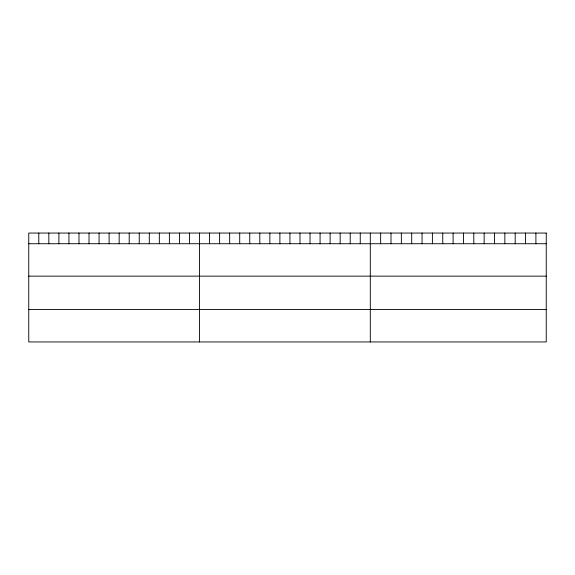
<?xml version="1.0" encoding="UTF-8"?>
<svg xmlns="http://www.w3.org/2000/svg" width="575" height="575" viewBox="0 0 575 575"><rect width="100%" height="100%" fill="white"/><g stroke="black" fill="none" stroke-linecap="round" stroke-linejoin="round"><path stroke-width="0.86" d="M28.75 243.728L546.25 243.728M28.75 276.137L546.25 276.137M28.75 309.53L546.25 309.53M535.9 233.055L535.9 243.728M525.55 233.055L525.55 243.728M515.2 233.055L515.2 243.728M504.85 233.055L504.85 243.728M494.5 233.055L494.5 243.728M484.15 233.055L484.15 243.728M473.8 233.055L473.8 243.728M463.45 233.055L463.45 243.728M453.1 233.055L453.1 243.728M442.75 233.055L442.75 243.728M432.4 233.055L432.4 243.728M422.05 233.055L422.05 243.728M411.7 233.055L411.7 243.728M401.35 233.055L401.35 243.728M391 233.055L391 243.728M380.65 233.055L380.65 243.728M370.3 233.055L370.3 341.945M360.252 233.055L360.252 243.728M350.211 233.055L350.211 243.728M340.163 233.055L340.163 243.728M330.115 233.055L330.115 243.728M320.074 233.055L320.074 243.728M310.026 233.055L310.026 243.728M299.978 233.055L299.978 243.728M289.937 233.055L289.937 243.728M279.888 233.055L279.888 243.728M269.848 233.055L269.848 243.728M259.799 233.055L259.799 243.728M249.751 233.055L249.751 243.728M239.71 233.055L239.71 243.728M229.662 233.055L229.662 243.728M219.614 233.055L219.614 243.728M209.573 233.055L209.573 243.728M199.525 233.055L199.525 341.945M189.477 233.055L189.477 243.728M179.436 233.055L179.436 243.728M169.388 233.055L169.388 243.728M159.34 233.055L159.34 243.728M149.299 233.055L149.299 243.728M139.251 233.055L139.251 243.728M129.202 233.055L129.202 243.728M119.162 233.055L119.162 243.728M109.113 233.055L109.113 243.728M99.073 233.055L99.073 243.728M89.024 233.055L89.024 243.728M78.976 233.055L78.976 243.728M68.935 233.055L68.935 243.728M58.887 233.055L58.887 243.728M48.839 233.055L48.839 243.728M38.798 233.055L38.798 243.728M546.25 233.055L28.75 233.055L28.75 341.945L546.25 341.945L546.25 233.055"/></g></svg>
